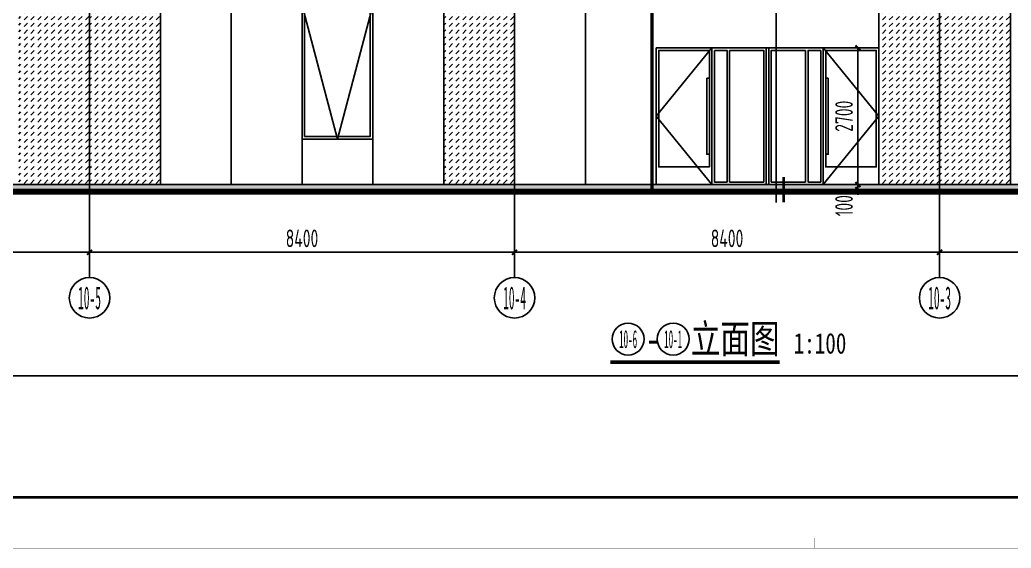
# Model space of a CAD drawing. Extents: x -863035 to 270371, y -8918 to 240488.
# Drawn here: x 87031 to 106623, y 112772 to 123211 of the extents above; entities that cross this region are included whole.
import ezdxf
from ezdxf.enums import TextEntityAlignment as Align

# ---------------------------------------------------------------- set-up
doc = ezdxf.new("R2010")
doc.units = 0
doc.header["$LTSCALE"] = 1000
doc.header["$MEASUREMENT"] = 0
doc.linetypes.add('109-34 轴网$0$L1$0$$AUDIT_BAD_LTYPE1', pattern=[0])
for name, color, linetype in [('01-标注_符号', 200, 'Continuous'), ('01-标注_轴线坐标', 132, 'Continuous'), ('02-TEXT_标注', 130, 'Continuous'), ('02-TEXT_轴号', 7, 'Continuous'), ('05-填充_156', 156, 'Continuous'), ('05-填充_18', 18, 'Continuous'), ('A-C_窗', 140, 'Continuous'), ('AXIS_TEXT', 7, 'Continuous'), ('DIM_SYMB', 3, 'Continuous'), ('E-立面', 255, 'Continuous'), ('E-立面轮廓', 241, 'Continuous'), ('PUB_DIM', 3, 'Continuous')]:
    doc.layers.add(name, color=color, linetype=linetype)
doc.layers.add('04-不打印_辅助线', color=165, linetype='Continuous', plot=False)
doc.styles.add('_TCH_AXIS', font='STXIHEI.TTF')
doc.styles.add('_TCH_DIM_T3', font='ROS1', dxfattribs={"width": 0.75, "bigfont": 'JD'})
doc.styles.add('COMPLEX', font='COMPLEX')
doc.styles.get("Standard").update_dxf_attribs({"font": 'STXIHEI.TTF', "width": 0.75})
doc.dimstyles.new('_TCH_ARCH&&100', dxfattribs={"dimtxt": 350, "dimasz": 100, "dimexe": 250, "dimexo": 300, "dimgap": 100, "dimtad": 1, "dimdec": 0, "dimzin": 0, "dimdsep": 46, "dimtxsty": '_TCH_DIM_T3', "dimblk": 'ARCHTICK', "dimcen": 0.09, "dimclrt": 7, "dimazin": 2, "dimtfac": 1, "dimtdec": 0, "dimtix": 1, "dimtmove": 2, "dimatfit": 3, "dimfxl": 0, "dimtolj": 1, "dimtzin": 0, "dimarcsym": 0})

# ---------------------------------------------------------------- blocks, each defined once
blk = doc.blocks.new('A$C70DF4B89')
at = {"layer": 'A-C_窗'}
for points in [[(-1400, 2640), (0, 2640), (0, 0), (-1400, 0)], [(-1350, 2590), (-50, 2590), (-50, 50), (-1350, 50)]]:
    blk.add_lwpolyline(points, close=True, dxfattribs=at)
blk.add_lwpolyline([(-1400, 2640), (-700, 0), (0, 2640)], dxfattribs=at)
blk = doc.blocks.new('A$C19DA4980')
at = {"layer": 'A-C_窗'}
for points in [[(0, 2700), (4400, 2700), (4400, 0), (0, 0)], [(1100, 2700), (0, 2700), (0, 0), (1100, 0)], [(1050, 2650), (50, 2650), (50, 350), (1050, 350)], [(1150, 2650), (1400, 2650), (1400, 50), (1150, 50)], [(1450, 2650), (2125, 2650), (2125, 50), (1450, 50)], [(2950, 2650), (2275, 2650), (2275, 50), (2950, 50)], [(3250, 2650), (3000, 2650), (3000, 50), (3250, 50)], [(3300, 2700), (4400, 2700), (4400, 0), (3300, 0)], [(3350, 2650), (4350, 2650), (4350, 350), (3350, 350)], [(1000, 2100), (1050, 2100), (1050, 600), (1000, 600)], [(3400, 2100), (3350, 2100), (3350, 600), (3400, 600)]]:
    blk.add_lwpolyline(points, close=True, dxfattribs=at)
for points in [[(1100, 2700), (0, 1350), (1100, 0)], [(2175, 2700), (2175, 0)], [(2225, 2700), (2225, 0)], [(3300, 2700), (4400, 1350), (3300, 0)]]:
    blk.add_lwpolyline(points, dxfattribs=at)
blk = doc.blocks.new('图框-A1')
for points, const_width in [([(0, 0), (841, 0), (841, 594), (0, 594)], 0.05), ([(766, 584), (25, 584), (25, 10), (766, 10)], 0.5)]:
    blk.add_lwpolyline(points, close=True, dxfattribs=dict(const_width=const_width))
at = {"const_width": 0.05}
blk.add_lwpolyline([(420.5, 0), (420.5, 2)], dxfattribs=at)
blk = doc.blocks.new('lghjuytd')
at = {"layer": '04-不打印_辅助线'}
blk.add_lwpolyline([(67010, -23718.3), (7385.4, -23718.3)], dxfattribs=at)
at = {"layer": 'E-立面', "linetype": '109-34 轴网$0$L1$0$$AUDIT_BAD_LTYPE1'}
blk.add_lwpolyline([(7385.4, -23818.3), (66987, -23818.3)], dxfattribs=at)
at = {"layer": 'E-立面轮廓', "const_width": 50}
blk.add_lwpolyline([(36348.5, -23818.3), (36348.5, -17893.3), (26223.5, -17893.3)], dxfattribs=at)
at = {"layer": 'E-立面轮廓', "linetype": '109-34 轴网$0$L1$0$$AUDIT_BAD_LTYPE1', "const_width": 100}
blk.add_lwpolyline([(7385.4, -23868.3), (66987, -23868.3)], dxfattribs=at)
blk = doc.blocks.new('_ArchTick')
at = {"color": 0, "linetype": 'ByBlock', "const_width": 0.4}
blk.add_lwpolyline([(-0.5, -0.5), (0.5, 0.5)], dxfattribs=at)
blk = doc.blocks.new('*D1743')
at = {"layer": '01-标注_轴线坐标', "color": 0, "lineweight": -2, "transparency": 16777216}
for p, q in [((105208, 120818), (105208, 118368)), ((113608, 120818), (113608, 118368)), ((105208, 118618), (113608, 118618))]:
    blk.add_line(p, q, dxfattribs=at)
at = {"layer": 'Defpoints', "color": 0, "transparency": 16777216}
for p in [(105208, 121118), (113608, 121118), (113608, 118618)]:
    blk.add_point(p, dxfattribs=at)
at = {"layer": '01-标注_轴线坐标', "color": 0, "lineweight": -2, "transparency": 16777216, "xscale": 100, "yscale": 100, "zscale": 100, "rotation": 180}
blk.add_blockref('_ArchTick', (105208, 118618), dxfattribs=at)
at = {"layer": '01-标注_轴线坐标', "color": 0, "lineweight": -2, "transparency": 16777216, "xscale": 100, "yscale": 100, "zscale": 100}
blk.add_blockref('_ArchTick', (113608, 118618), dxfattribs=at)
at = {"layer": '01-标注_轴线坐标', "color": 7, "transparency": 16777216, "insert": (109408, 118893), "char_height": 350, "attachment_point": 5, "style": '_TCH_DIM_T3'}
blk.add_mtext('\\A1;8400', dxfattribs=at)
blk = doc.blocks.new('*D1744')
at = {"layer": '01-标注_轴线坐标', "color": 0, "lineweight": -2, "transparency": 16777216}
for p, q in [((96808, 120818), (96808, 118368)), ((105208, 120818), (105208, 118368)), ((96808, 118618), (105208, 118618))]:
    blk.add_line(p, q, dxfattribs=at)
at = {"layer": 'Defpoints', "color": 0, "transparency": 16777216}
for p in [(96808, 121118), (105208, 121118), (105208, 118618)]:
    blk.add_point(p, dxfattribs=at)
at = {"layer": '01-标注_轴线坐标', "color": 0, "lineweight": -2, "transparency": 16777216, "xscale": 100, "yscale": 100, "zscale": 100, "rotation": 180}
blk.add_blockref('_ArchTick', (96808, 118618), dxfattribs=at)
at = {"layer": '01-标注_轴线坐标', "color": 0, "lineweight": -2, "transparency": 16777216, "xscale": 100, "yscale": 100, "zscale": 100}
blk.add_blockref('_ArchTick', (105208, 118618), dxfattribs=at)
at = {"layer": '01-标注_轴线坐标', "color": 7, "transparency": 16777216, "insert": (101008, 118893), "char_height": 350, "attachment_point": 5, "style": '_TCH_DIM_T3'}
blk.add_mtext('\\A1;8400', dxfattribs=at)
blk = doc.blocks.new('*D1745')
at = {"layer": '01-标注_轴线坐标', "color": 0, "lineweight": -2, "transparency": 16777216}
for p, q in [((88408, 120818), (88408, 118368)), ((96808, 120818), (96808, 118368)), ((88408, 118618), (96808, 118618))]:
    blk.add_line(p, q, dxfattribs=at)
at = {"layer": 'Defpoints', "color": 0, "transparency": 16777216}
for p in [(88408, 121118), (96808, 121118), (96808, 118618)]:
    blk.add_point(p, dxfattribs=at)
at = {"layer": '01-标注_轴线坐标', "color": 0, "lineweight": -2, "transparency": 16777216, "xscale": 100, "yscale": 100, "zscale": 100, "rotation": 180}
blk.add_blockref('_ArchTick', (88408, 118618), dxfattribs=at)
at = {"layer": '01-标注_轴线坐标', "color": 0, "lineweight": -2, "transparency": 16777216, "xscale": 100, "yscale": 100, "zscale": 100}
blk.add_blockref('_ArchTick', (96808, 118618), dxfattribs=at)
at = {"layer": '01-标注_轴线坐标', "color": 7, "transparency": 16777216, "insert": (92608, 118893), "char_height": 350, "attachment_point": 5, "style": '_TCH_DIM_T3'}
blk.add_mtext('\\A1;8400', dxfattribs=at)
blk = doc.blocks.new('*D1746')
at = {"layer": '01-标注_轴线坐标', "color": 0, "lineweight": -2, "transparency": 16777216}
for p, q in [((80008, 120818), (80008, 118368)), ((88408, 120818), (88408, 118368)), ((80008, 118618), (88408, 118618))]:
    blk.add_line(p, q, dxfattribs=at)
at = {"layer": 'Defpoints', "color": 0, "transparency": 16777216}
for p in [(80008, 121118), (88408, 121118), (88408, 118618)]:
    blk.add_point(p, dxfattribs=at)
at = {"layer": '01-标注_轴线坐标', "color": 0, "lineweight": -2, "transparency": 16777216, "xscale": 100, "yscale": 100, "zscale": 100, "rotation": 180}
blk.add_blockref('_ArchTick', (80008, 118618), dxfattribs=at)
at = {"layer": '01-标注_轴线坐标', "color": 0, "lineweight": -2, "transparency": 16777216, "xscale": 100, "yscale": 100, "zscale": 100}
blk.add_blockref('_ArchTick', (88408, 118618), dxfattribs=at)
at = {"layer": '01-标注_轴线坐标', "color": 7, "transparency": 16777216, "insert": (84208, 118893), "char_height": 350, "attachment_point": 5, "style": '_TCH_DIM_T3'}
blk.add_mtext('\\A1;8400', dxfattribs=at)
blk = doc.blocks.new('_AXISO')
blk.add_circle((0, 0), 0.5)
at = {"layer": 'AXIS_TEXT', "style": 'COMPLEX', "width": 1.041667}
blk.add_attdef('A', text='', height=0.56, dxfattribs=at).set_placement((-0.25, -0.28), (0.25, -0.28), align=Align.FIT)
blk = doc.blocks.new('*D2056')
at = {"layer": 'Defpoints', "color": 0, "transparency": 16777216}
for p in [(103090, 122656), (103595, 122656), (103090, 119956)]:
    blk.add_point(p, dxfattribs=at)
at = {"layer": 'PUB_DIM', "color": 0, "lineweight": -2, "transparency": 16777216}
for p, q in [((103390, 122656), (103845, 122656)), ((103595, 119956), (103595, 122656)), ((103390, 119956), (103845, 119956))]:
    blk.add_line(p, q, dxfattribs=at)
at = {"layer": 'PUB_DIM', "color": 0, "lineweight": -2, "transparency": 16777216, "xscale": 100, "yscale": 100, "zscale": 100}
for p, rotation in [((103595, 122656), 90), ((103595, 119956), 270)]:
    blk.add_blockref('_ArchTick', p, dxfattribs=dict(at, rotation=rotation))
at = {"layer": 'PUB_DIM', "color": 7, "transparency": 16777216, "insert": (103320, 121306), "char_height": 350, "attachment_point": 5, "rotation": 90, "style": '_TCH_DIM_T3'}
blk.add_mtext('\\A1;2700', dxfattribs=at)
blk = doc.blocks.new('*D2057')
at = {"layer": 'Defpoints', "color": 0, "transparency": 16777216}
for p in [(103090, 119956), (103595, 119956), (103090, 119856)]:
    blk.add_point(p, dxfattribs=at)
at = {"layer": 'PUB_DIM', "color": 0, "lineweight": -2, "transparency": 16777216}
for p, q in [((103390, 119956), (103845, 119956)), ((103595, 119956), (103595, 120056)), ((103595, 119856), (103595, 119956)), ((103390, 119856), (103845, 119856)), ((103595, 119856), (103595, 119756))]:
    blk.add_line(p, q, dxfattribs=at)
at = {"layer": 'PUB_DIM', "color": 0, "lineweight": -2, "transparency": 16777216, "xscale": 100, "yscale": 100, "zscale": 100}
for p, rotation in [((103595, 119956), 270), ((103595, 119856), 90)]:
    blk.add_blockref('_ArchTick', p, dxfattribs=dict(at, rotation=rotation))
at = {"layer": 'PUB_DIM', "color": 7, "transparency": 16777216, "insert": (103320, 119539), "char_height": 350, "attachment_point": 5, "rotation": 90, "style": '_TCH_DIM_T3'}
blk.add_mtext('\\A1;100', dxfattribs=at)

msp = doc.modelspace()

# ---------------------------------------------------------------- hatches: boundary and pattern name
at = {"layer": '05-填充_156'}
h = msp.add_hatch(dxfattribs=at)
h.set_pattern_fill('DASH', color=256, scale=100, angle=225)
h.set_pattern_definition([(45, (95601.2, 31344.11), (4e-14, 134.70384), [95.25, -95.25])])
h.paths.add_polyline_path([(88408.2, 123496.2), (87008.2, 123496.2), (87008.2, 119956.2), (88408.2, 119956.2)])
h = msp.add_hatch(dxfattribs=at)
h.set_pattern_fill('DASH', color=256, scale=100, angle=225)
h.set_pattern_definition([(45, (97001.2, 31344.11), (4e-14, 134.70384), [95.25, -95.25])])
h.paths.add_polyline_path([(89808.2, 123496.2), (88408.2, 123496.2), (88408.2, 119956.2), (89808.2, 119956.2)])
h = msp.add_hatch(dxfattribs=at)
h.set_pattern_fill('DASH', color=256, scale=100, angle=225)
h.set_pattern_definition([(45, (104001.2, 31344.11), (4e-14, 134.70384), [95.25, -95.25])])
h.paths.add_polyline_path([(96808.2, 123496.2), (95408.2, 123496.2), (95408.2, 119956.2), (96808.2, 119956.2)])
h = msp.add_hatch(dxfattribs=at)
h.set_pattern_fill('DASH', color=256, scale=100, angle=225)
h.set_pattern_definition([(45, (112431.2, 31344.11), (4e-14, 134.70384), [95.25, -95.25])])
h.paths.add_polyline_path([(105238.2, 123496.2), (104008.2, 123496.2), (104008.2, 119956.2), (105238.2, 119956.2)])
h = msp.add_hatch(dxfattribs=at)
h.set_pattern_fill('DASH', color=256, scale=100, angle=225)
h.set_pattern_definition([(45, (113801.2, 31344.11), (4e-14, 134.70384), [95.25, -95.25])])
h.paths.add_polyline_path([(106608.2, 123496.2), (105208.2, 123496.2), (105208.2, 119956.2), (106608.2, 119956.2)])
at = {"layer": '05-填充_18'}
h = msp.add_hatch(color=256, dxfattribs=at)
h.dxf.hatch_style = 1
h.paths.add_polyline_path([(77308.2, 119856.2), (124708.2, 119856.2), (124708.2, 119956.2), (77308.2, 119956.2)])

# ---------------------------------------------------------------- linework, layer by layer
at = {"layer": '02-TEXT_标注', "color": 0}
for centre in [(99052.7, 116902.9), (99942.9, 116902.9)]:
    msp.add_circle(centre, 315, dxfattribs=at)
at = {"layer": '04-不打印_辅助线'}
for points in [[(63184.7, 116174.5), (137284.7, 116174.5), (137284.7, 143674.5), (63184.7, 143674.5)], [(137284.7, 116174.5), (63184.7, 116174.5), (63184.7, 113774.5), (137284.7, 113774.5)]]:
    msp.add_lwpolyline(points, close=True, dxfattribs=at)
msp.add_lwpolyline([(130194.7, 119956.2), (70570.1, 119956.2)], dxfattribs=at)
at = {"layer": 'A-C_窗'}
for points in [[(88408.2, 123496.2), (88408.2, 119956.2)], [(89808.2, 123496.2), (89808.2, 119956.2)], [(91208.2, 123496.2), (91208.2, 119956.2)], [(92608.2, 123496.2), (92608.2, 119956.2)], [(94008.2, 123496.2), (94008.2, 119956.2)], [(95408.2, 123496.2), (95408.2, 119956.2)], [(96808.2, 123496.2), (96808.2, 119956.2)], [(98208.2, 123496.2), (98208.2, 119956.2)], [(105208.2, 123496.2), (105208.2, 119956.2)], [(106608.2, 123496.2), (106608.2, 119956.2)], [(124708.2, 119956.2), (77308.2, 119956.2)]]:
    msp.add_lwpolyline(points, dxfattribs=at)
at = {"layer": 'DIM_SYMB', "color": 0, "const_width": 70}
msp.add_lwpolyline([(98702.7, 116447.9), (102045.8, 116447.9)], dxfattribs=at)
at = {"layer": 'E-立面', "linetype": '109-34 轴网$0$L1$0$$AUDIT_BAD_LTYPE1'}
for points in [[(99508.2, 123496.2), (99508.2, 119856.2)], [(70570.1, 119856.2), (130171.7, 119856.2)]]:
    msp.add_lwpolyline(points, dxfattribs=at)
at = {"layer": 'E-立面轮廓', "const_width": 50}
msp.add_lwpolyline([(99533.2, 119856.2), (99533.2, 125781.2), (89408.2, 125781.2)], dxfattribs=at)
at = {"layer": 'E-立面轮廓', "linetype": '109-34 轴网$0$L1$0$$AUDIT_BAD_LTYPE1', "const_width": 100}
msp.add_lwpolyline([(70570.1, 119806.2), (130171.7, 119806.2)], dxfattribs=at)

# ---------------------------------------------------------------- block references
at = {"xscale": 100, "yscale": 100, "zscale": 100}
msp.add_blockref('图框-A1', (60684.7, 112774.5), dxfattribs=at)
at = {"layer": '01-标注_轴线坐标'}
ref = msp.add_blockref('_AXISO', (88408.2, 117718.3), dxfattribs=dict(at, xscale=800, yscale=800, zscale=800))
ref.add_attrib('A', '10-5', dxfattribs={"layer": '02-TEXT_轴号', "height": 452.55, "style": '_TCH_AXIS', "width": 0.374624}).set_placement((88181.9, 117492), (88634.5, 117492), align=Align.FIT)
ref = msp.add_blockref('_AXISO', (96808.2, 117718.3), dxfattribs=dict(at, xscale=800, yscale=800, zscale=800))
ref.add_attrib('A', '10-4', dxfattribs={"layer": '02-TEXT_轴号', "height": 452.55, "style": '_TCH_AXIS', "width": 0.374624}).set_placement((96581.9, 117492), (97034.5, 117492), align=Align.FIT)
ref = msp.add_blockref('_AXISO', (105208.2, 117718.3), dxfattribs=dict(at, xscale=800, yscale=800, zscale=800))
ref.add_attrib('A', '10-3', dxfattribs={"layer": '02-TEXT_轴号', "height": 452.55, "style": '_TCH_AXIS', "width": 0.374624}).set_placement((104981.9, 117492), (105434.5, 117492), align=Align.FIT)
at = {"layer": 'A-C_窗'}
for name, p in [('A$C70DF4B89', (94008.2, 120856.2)), ('A$C19DA4980', (99608.2, 119956.2))]:
    msp.add_blockref(name, p, dxfattribs=at)

# ---------------------------------------------------------------- texts
at = {"layer": '02-TEXT_标注', "color": 0, "width": 0.75}
for s, height, p in [('立面图', 570.85, (100292.9, 116622.9)), ('1:100', 407.75, (102325.8, 116616)), ('-', 570.9, (99402.7, 116622.9))]:
    msp.add_text(s, height=height, dxfattribs=at).set_placement(p)
at = {"layer": '02-TEXT_标注', "color": 0, "width": 0.499498}
for s, p, p2 in [('10-6', (98874.5, 116724.7), (99230.9, 116724.7)), ('10-1', (99764.8, 116724.7), (100121.1, 116724.7))]:
    msp.add_text(s, height=356.38, dxfattribs=at).set_placement(p, p2, align=Align.FIT)

# ---------------------------------------------------------------- next in the draw order: block references
msp.add_blockref('lghjuytd', (63184.7, 143674.5))

# ---------------------------------------------------------------- next in the draw order: linework, layer by layer
at = {"layer": '01-标注_符号'}
msp.add_line((101975.8, 119604.9), (101975.8, 142588.6), dxfattribs=at)
at = {"layer": '01-标注_符号', "const_width": 50}
msp.add_lwpolyline([(102125.8, 119604.9), (102125.8, 120104.9)], dxfattribs=at)
at = {"layer": '01-标注_轴线坐标'}
for p, q in [((88408.2, 120818.3), (88408.2, 118118.3)), ((96808.2, 120818.3), (96808.2, 118118.3)), ((105208.2, 120818.3), (105208.2, 118118.3))]:
    msp.add_line(p, q, dxfattribs=at)
at = {"layer": 'A-C_窗'}
msp.add_lwpolyline([(104008.2, 119956.2), (104008.2, 123471.2)], dxfattribs=at)

# ---------------------------------------------------------------- next in the draw order: dimensions: what is measured, and where the dimension line sits
at = {"layer": '01-标注_轴线坐标'}
for p1, p2, picture, middle in [((80008.2, 121118.3), (88408.2, 121118.3), '*D1746', (84208.2, 118893.3)), ((88408.2, 121118.3), (96808.2, 121118.3), '*D1745', (92608.2, 118893.3)), ((96808.2, 121118.3), (105208.2, 121118.3), '*D1744', (101008.2, 118893.3)), ((105208.2, 121118.3), (113608.2, 121118.3), '*D1743', (109408.2, 118893.3))]:
    dim = msp.add_aligned_dim(p1=p1, p2=p2, distance=-2500, dimstyle='_TCH_ARCH&&100', dxfattribs=at)
    dim.commit()
    dim.dimension.update_dxf_attribs({"geometry": picture, "text_midpoint": middle})
at = {"layer": 'PUB_DIM'}
dim = msp.add_aligned_dim(p1=(103089.8, 119956.2), p2=(103089.8, 122656.2), distance=-505.4, dimstyle='_TCH_ARCH&&100', dxfattribs=at)
dim.commit()
dim.dimension.update_dxf_attribs({"geometry": '*D2056', "text_midpoint": (103320.2, 121306.2)})
dim = msp.add_linear_dim(base=(103595.2, 119956.2), p1=(103089.8, 119856.2), p2=(103089.8, 119956.2), angle=90, dimstyle='_TCH_ARCH&&100', dxfattribs=at)
dim.commit()
dim.dimension.update_dxf_attribs({"geometry": '*D2057', "text_midpoint": (103320.2, 119538.9), "dimtype": 161})

doc.saveas('drawing.dxf')
